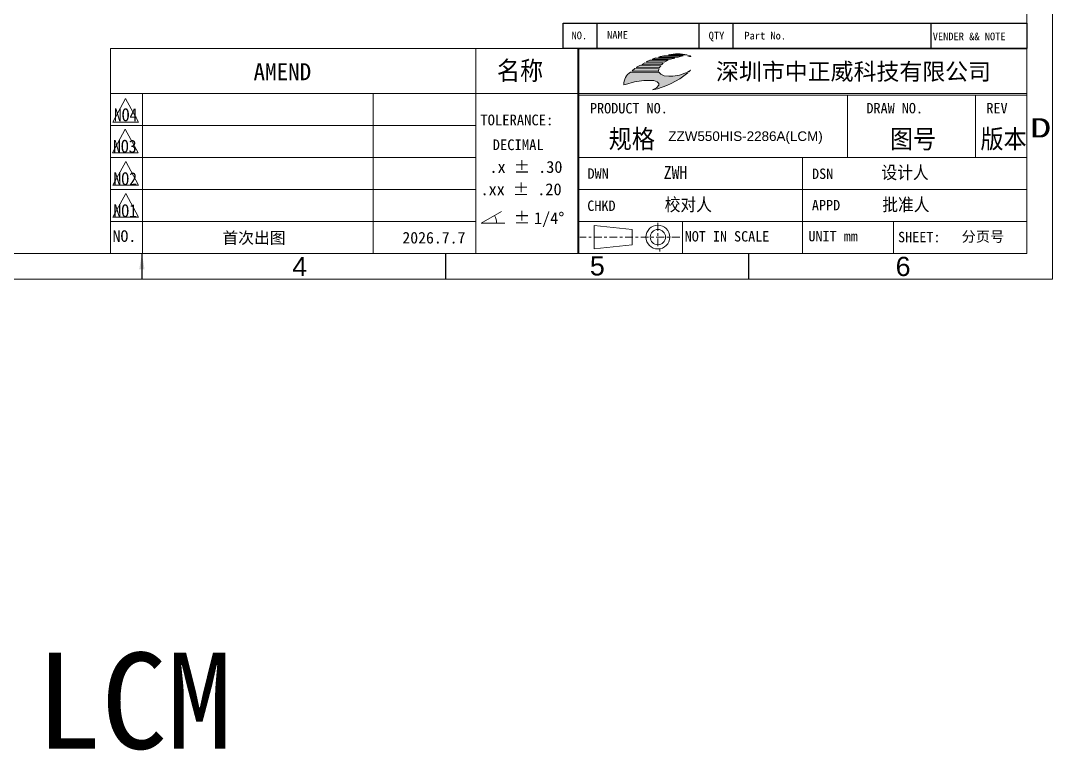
# Model space of a CAD drawing. Header units: inches. Extents: x 4091 to 6273, y -6229 to -5636.
# Drawn here: x 5219 to 5535.7, y -6226.5 to -6002.4 of the extents above; entities that cross this region are included whole.
import ezdxf
from ezdxf.enums import TextEntityAlignment as Align

# ---------------------------------------------------------------- set-up
doc = ezdxf.new("R2010")
doc.units = ezdxf.units.IN
doc.header["$LTSCALE"] = 0.5
doc.header["$MEASUREMENT"] = 0
doc.layers.get('0').update_dxf_attribs({"lineweight": 0})
doc.layers.add('BOM', color=7, linetype='Continuous')
doc.layers.add('OCA', color=7, linetype='Continuous')
doc.layers.add('DIM', color=4, linetype='Continuous', lineweight=0)
doc.layers.add('图框', color=7, linetype='Continuous', lineweight=25)
doc.styles.get("Standard").update_dxf_attribs({"font": ''})
doc.styles.add('STYLE1', font='')
doc.styles.add('TITLE', font='arial.ttf')
doc.styles.add('tooopsys', font='simhei.ttf')
doc.styles.get('Standard').set_extended_font_data('SimSun')
doc.styles.get('STYLE1').set_extended_font_data('SimSun')

# ---------------------------------------------------------------- blocks, each defined once
blk = doc.blocks.new('CAD_BOM')
blk.add_line((86.45, 6), (86.45, 0))
at = {"layer": 'BOM'}
for p, q in [((0, 6), (109.05, 6)), ((0, 0), (0, 6)), ((109.05, 6), (109.05, 0)), ((109.05, 0), (0, 0))]:
    blk.add_line(p, q, dxfattribs=at)
for points in [[(7.92, 6), (7.92, 0)], [(31.92, 6), (31.92, 0)], [(39.92, 6), (39.92, 0)]]:
    blk.add_lwpolyline(points, dxfattribs=at)
at = {"color": 7, "style": 'STYLE1', "width": 0.9}
blk.add_attdef('序号', text='', height=1.8, dxfattribs=at).set_placement((3.77, 3.09), align=Align.MIDDLE)
for tag, p in [('名称', (10.3, 2.31)), ('规格', (42.6, 2.12)), ('BOM描述', (86.92, 1.94))]:
    blk.add_attdef(tag, p, '', height=1.8, dxfattribs=at)
blk.add_attdef('数量', text='', height=1.8, dxfattribs=at).set_placement((36.04, 2.15), align=Align.CENTER)

msp = doc.modelspace()

# ---------------------------------------------------------------- hatches: boundary and pattern name
at = {"layer": 'DIM'}
h = msp.add_hatch(color=30, dxfattribs=at)
h.paths.add_polyline_path([(5414.984, -6018.3693), (5414.9596, -6018.2892), (5406.2425, -6018.2354, 0.27343981), (5404.2078, -6022.1854), (5404.6719, -6022.0507), (5407.4685, -6021.2247), (5410.2842, -6020.7911), (5413.3517, -6020.8509), (5414.4551, -6021.2), (5414.9487, -6021.7098), (5414.9487, -6022.2745), (5414.1623, -6023.0504), (5412.9817, -6023.687, 0.12605754), (5423.7957, -6018.4579), (5423.1789, -6018.4394), (5422.9405, -6018.5493), (5421.2547, -6019.1582), (5419.1752, -6019.4946), (5417.9574, -6019.4946), (5416.5033, -6019.3797), (5415.5049, -6018.8943)])
h.paths.add_polyline_path([(5407.597, -6017.1719), (5406.6897, -6017.8843), (5414.8248, -6018.0027), (5414.9574, -6017.277)])
h.paths.add_polyline_path([(5409.241, -6016.1582), (5408.1037, -6016.7741), (5408.0163, -6016.8428), (5415.0117, -6016.9773), (5415.4834, -6016.2877)])
h.paths.add_polyline_path([(5415.7739, -6015.9787), (5416.2222, -6015.5019), (5410.5748, -6015.436), (5409.7316, -6015.8926)])
h.paths.add_polyline_path([(5412.1053, -6014.5969), (5411.0044, -6015.0971), (5416.5948, -6015.1815), (5417.7982, -6014.5969)])
h.paths.add_polyline_path([(5418.5315, -6014.3272), (5419.8178, -6013.9343), (5414.0264, -6013.9021), (5413.3552, -6014.1044), (5412.8647, -6014.3272)])
h.paths.add_polyline_path([(5420.7762, -6013.6771, -0.00097258), (5420.8187, -6013.6672), (5421.894, -6013.3802), (5422.4252, -6013.2621), (5416.4605, -6013.2621), (5415.3444, -6013.5047), (5414.7724, -6013.6771)])
h.paths.add_polyline_path([(5418.1314, -6012.8989), (5417.8773, -6012.9541), (5423.634, -6012.9636, 0.10827172)])
h.paths.add_polyline_path([(5424.7226, -6013.4636, 0.28493671), (5424.2839, -6013.2621), (5423.6822, -6013.2621), (5424.3361, -6013.4297)])
h.paths.add_polyline_path([(5423.9471, -6018.085), (5423.7998, -6018.1529), (5424.1508, -6018.1521, 0.00582713), (5424.5703, -6017.7751), (5424.6261, -6017.6886)])

# ---------------------------------------------------------------- linework, layer by layer
for p, q in [((5527.866, -6003.1763), (5527.866, -6073.9349)), ((5256.4767, -6024.7702), (5256.4767, -6073.9349))]:
    msp.add_line(p, q)
at = {"color": 7, "linetype": 'Continuous', "const_width": 0.59}
msp.add_lwpolyline([(5390.2047, -6073.9349), (5390.2047, -6011.0041), (5527.866, -6011.0041)], dxfattribs=at)
at = {"color": 7, "linetype": 'Continuous'}
for points in [[(5358.7393, -6011.0041), (5246.6437, -6011.0041)], [(5358.7393, -6024.7702), (5246.6437, -6024.7702)], [(5390.2047, -6024.7702), (5527.866, -6024.7702)], [(5390.2047, -6025.3602), (5527.866, -6025.3602)], [(5472.8015, -6044.4361), (5472.8015, -6025.3602)], [(5512.1332, -6044.4361), (5512.1332, -6025.3602)], [(5358.7393, -6034.6032), (5246.6437, -6034.6032)], [(5358.7393, -6044.4361), (5246.6437, -6044.4361)], [(5390.2047, -6044.4361), (5527.866, -6044.4361)], [(5459.0353, -6073.9349), (5459.0353, -6044.4361)], [(5358.7393, -6054.269), (5246.6437, -6054.269)], [(5390.2047, -6054.269), (5527.866, -6054.269)], [(5358.7393, -6064.102), (5246.6437, -6064.102)], [(5390.2047, -6064.102), (5527.866, -6064.102)], [(5414.6227, -6066.9396), (5414.6227, -6064.5451)], [(5422.1405, -6073.9349), (5422.1405, -6064.102)], [(5486.973, -6073.9349), (5486.973, -6064.102)], [(5414.6227, -6068.5359), (5414.6227, -6067.7378)], [(5390.6227, -6068.9017), (5392.5951, -6068.9017)], [(5393.3933, -6068.9017), (5394.1915, -6068.9017)], [(5394.9896, -6068.9017), (5397.3841, -6068.9017)], [(5398.1822, -6068.9017), (5398.9804, -6068.9017)], [(5399.7786, -6068.9017), (5402.173, -6068.9017)], [(5402.9712, -6068.9017), (5403.7693, -6068.9017)], [(5404.5675, -6068.9017), (5406.962, -6068.9017)], [(5407.7601, -6068.9017), (5408.5583, -6068.9017)], [(5409.3565, -6068.9017), (5411.7509, -6068.9017)], [(5412.5491, -6068.9017), (5413.3472, -6068.9017)], [(5414.1454, -6068.9017), (5416.5399, -6068.9017)], [(5414.6227, -6071.7286), (5414.6227, -6069.3341)], [(5417.338, -6068.9017), (5418.1362, -6068.9017)], [(5418.9343, -6068.9017), (5421.3288, -6068.9017)], [(5527.866, -6073.9349), (5246.6437, -6073.9349)], [(5415.1997, -6073.3249), (5415.1997, -6072.5267)]]:
    msp.add_lwpolyline(points, dxfattribs=at)
for points in [[(5246.6437, -6073.9349), (5246.6437, -6011.0041)], [(5358.7393, -6073.9349), (5358.7393, -6011.0041)], [(5358.7393, -6011.0041), (5390.2047, -6011.0041)], [(5327.2739, -6073.9349), (5327.2739, -6024.7702)], [(5358.7393, -6024.7702), (5390.2047, -6024.7702)]]:
    msp.add_lwpolyline(points)
at = {"color": 1}
for points in [[(5247.3225, -6033.6339), (5255.1889, -6033.6339), (5251.2557, -6026.3575)], [(5247.2194, -6042.9984), (5255.0858, -6042.9984), (5251.1526, -6035.722)], [(5247.3503, -6052.962), (5255.2166, -6052.962), (5251.2835, -6045.6856)], [(5247.3503, -6062.7949), (5255.2166, -6062.7949), (5251.2835, -6055.5186)]]:
    msp.add_lwpolyline(points, close=True, dxfattribs=at)
at = {"linetype": 'Continuous'}
msp.add_lwpolyline([(5367.6193, -6064.6802), (5360.3729, -6064.6802), (5366.6296, -6061.0679)], dxfattribs=at)
msp.add_lwpolyline([(5365.0989, -6064.6802, 0.1316525), (5364.4658, -6062.3172)], format="xyb", dxfattribs=at)
at = {"color": 7, "linetype": 'Continuous'}
msp.add_lwpolyline([(5395.1163, -6072.554), (5395.1163, -6065.3957), (5406.7301, -6066.5567), (5406.7301, -6071.2468)], close=True, dxfattribs=at)
for radius in [3.6523, 2.3451]:
    msp.add_circle((5414.6227, -6068.9017), radius, dxfattribs=at)
at = {"layer": 'DIM', "color": 30}
for p, q in [((5414.0264, -6013.9021), (5413.3552, -6014.1044)), ((5414.0264, -6013.9021), (5419.8178, -6013.9343)), ((5415.3444, -6013.5047), (5414.7724, -6013.6771)), ((5414.7724, -6013.6771), (5420.8187, -6013.6771)), ((5416.4605, -6013.2621), (5415.3444, -6013.5047)), ((5416.4605, -6013.2621), (5422.4252, -6013.2621)), ((5418.1912, -6012.8859), (5417.8773, -6012.9541)), ((5417.8773, -6012.9541), (5423.634, -6012.9636)), ((5420.7815, -6013.6771), (5421.894, -6013.3802)), ((5421.894, -6013.3802), (5422.4252, -6013.2621)), ((5424.3361, -6013.4297), (5423.6822, -6013.2621)), ((5423.6822, -6013.2621), (5424.2839, -6013.2621)), ((5424.3361, -6013.4297), (5424.7226, -6013.4636)), ((5424.803, -6013.5666), (5424.803, -6013.5666)), ((5408.1037, -6016.7741), (5408.0163, -6016.8428)), ((5408.0163, -6016.8428), (5415.0117, -6016.9773)), ((5409.241, -6016.1582), (5408.1037, -6016.7741)), ((5409.241, -6016.1582), (5415.4834, -6016.2877)), ((5410.5748, -6015.436), (5409.7316, -6015.8926)), ((5409.7316, -6015.8926), (5415.7739, -6015.9787)), ((5410.5748, -6015.436), (5416.2222, -6015.5019)), ((5412.1053, -6014.5969), (5411.0044, -6015.0971)), ((5411.0044, -6015.0971), (5416.5948, -6015.1815)), ((5412.1053, -6014.5969), (5417.7982, -6014.5969)), ((5413.3552, -6014.1044), (5412.8647, -6014.3272)), ((5412.8647, -6014.3272), (5418.5315, -6014.3272)), ((5415.4834, -6016.2877), (5415.0117, -6016.9773)), ((5415.7739, -6015.9787), (5416.2222, -6015.5019)), ((5416.5948, -6015.1815), (5417.7982, -6014.5969)), ((5418.5315, -6014.3272), (5419.8178, -6013.9343)), ((5406.2425, -6018.2354), (5406.0711, -6018.37)), ((5406.2425, -6018.2354), (5414.9596, -6018.2892)), ((5407.597, -6017.1719), (5406.6897, -6017.8843)), ((5406.6897, -6017.8843), (5414.8248, -6018.0027)), ((5407.597, -6017.1719), (5414.9574, -6017.277)), ((5414.9574, -6017.277), (5414.8248, -6018.0027)), ((5414.843, -6017.9081), (5414.9574, -6017.277)), ((5414.984, -6018.3693), (5414.9596, -6018.2892)), ((5415.5049, -6018.8943), (5414.984, -6018.3693)), ((5416.5033, -6019.3797), (5415.5049, -6018.8943)), ((5417.9574, -6019.4946), (5416.5033, -6019.3797)), ((5419.1752, -6019.4946), (5417.9574, -6019.4946)), ((5421.2547, -6019.1582), (5419.1752, -6019.4946)), ((5422.9405, -6018.5493), (5421.2547, -6019.1582)), ((5423.1789, -6018.4394), (5422.9405, -6018.5493)), ((5423.1789, -6018.4394), (5423.7957, -6018.4579)), ((5423.9471, -6018.085), (5423.7998, -6018.1529)), ((5423.7998, -6018.1529), (5424.1508, -6018.1521)), ((5424.6261, -6017.6886), (5423.9471, -6018.085)), ((5424.5703, -6017.7751), (5424.6261, -6017.6886)), ((5404.2078, -6022.1854), (5404.6719, -6022.0507)), ((5404.6719, -6022.0507), (5407.4685, -6021.2247)), ((5407.4685, -6021.2247), (5410.2842, -6020.7911)), ((5410.2842, -6020.7911), (5413.3517, -6020.8509)), ((5414.1623, -6023.0504), (5412.9817, -6023.687)), ((5413.3517, -6020.8509), (5414.4551, -6021.2)), ((5414.9487, -6022.2745), (5414.1623, -6023.0504)), ((5414.4551, -6021.2), (5414.9487, -6021.7098)), ((5414.9487, -6021.7098), (5414.9487, -6022.2745))]:
    msp.add_line(p, q, dxfattribs=at)
for centre, radius, start, end in [((5420.735, -6025.4878), 12.8553, 76.967484, 102.844117), ((5423.3462, -6024.5985), 11.2197, 103.019152, 103.24205), ((5424.3408, -6013.7165), 0.4579, 33.52217, 97.138963), ((5408.5665, -6021.9316), 4.3661, 122.160336, 183.33278), ((5408.1832, -5999.9666), 24.2008, 281.43623, 310.174905), ((5408.1832, -5999.9666), 24.2008, 311.284525, 312.61999)]:
    msp.add_arc(centre, radius, start, end, dxfattribs=at)
at = {"layer": '图框', "lineweight": 9}
for points in [[(5535.7106, -5695.4322), (5535.7106, -6081.7796), (4976.7817, -6081.7796), (4976.7817, -5695.4322)], [(5527.866, -6073.9349), (5527.866, -5703.2768), (4984.6263, -5703.2768), (4984.6263, -6073.9349)]]:
    msp.add_lwpolyline(points, close=True, dxfattribs=at)
at = {"layer": '图框', "lineweight": 30}
msp.add_lwpolyline([(5256.2461, -6073.9349), (5256.2461, -6081.7796)], dxfattribs=at)
at = {"layer": '图框'}
for points in [[(5349.4009, -6073.9349), (5349.4009, -6081.7796)], [(5442.5558, -6081.7796), (5442.5558, -6073.9349)]]:
    msp.add_lwpolyline(points, dxfattribs=at)
at = {"layer": '图框', "lineweight": 30}
msp.add_solid([(5255.429, -6078.8378), (5257.0633, -6078.8378), (5256.2461, -6073.9349)], dxfattribs=at)

# ---------------------------------------------------------------- block references
at = {"layer": 'BOM', "lineweight": 0}
ref = msp.add_blockref('CAD_BOM', (5385.5984, -6011.0041), dxfattribs=dict(at, xscale=1.304639085719828, yscale=1.304639085719828, zscale=1.304639085719669))
ref.add_attrib('序号', 'NO.', dxfattribs={"layer": '0', "color": 7, "height": 2.34835, "style": 'STYLE1'}).set_placement((5390.5149, -6006.9713), align=Align.MIDDLE)
ref.add_attrib('名称', 'NAME', (5399.0337, -6007.994), dxfattribs={"layer": '0', "color": 7, "height": 2.34835, "style": 'STYLE1'})
ref.add_attrib('数量', 'QTY', dxfattribs={"layer": '0', "color": 7, "height": 2.34835, "style": 'STYLE1'}).set_placement((5432.6129, -6008.2053), align=Align.CENTER)
ref.add_attrib('规格', 'Part No.', (5441.1815, -6008.2329), dxfattribs={"layer": '0', "color": 7, "height": 2.34835, "style": 'STYLE1'})
ref.add_attrib('BOM描述', 'VENDER && NOTE', (5498.9925, -6008.4738), dxfattribs={"layer": '0', "color": 7, "height": 2.34835, "style": 'STYLE1'})

# ---------------------------------------------------------------- texts
at = {"color": 7, "linetype": 'Continuous'}
for s, height, p in [('AMEND', 5.20088, (5290.5091, -6020.7358)), ('PRODUCT NO.', 3.192631, (5393.7831, -6030.9324)), ('DRAW NO.', 3.19263, (5478.635, -6030.9112)), ('REV', 3.19263, (5515.4639, -6030.9112)), ('DWN', 3.19263, (5393.0279, -6051.0019)), ('DSN', 3.19263, (5461.9415, -6051.0607)), ('APPD', 3.19263, (5461.8886, -6060.6947)), ('NO.', 3.55616, (5247.2525, -6070.378)), ('首次出图', 3.55616, (5280.9497, -6070.9252)), ('2026.7.7', 3.55616, (5336.1939, -6070.8738)), ('NOT IN SCALE', 3.180068, (5422.8658, -6070.2629)), ('UNIT mm', 3.18007, (5460.8243, -6070.2045)), ('SHEET:', 3.19263, (5488.3492, -6070.4929))]:
    msp.add_text(s, height=height, dxfattribs=at).set_placement(p)
at = {"linetype": 'Continuous'}
for s, height, p in [('TOLERANCE:', 3.29379, (5360.123, -6034.5896)), ('DECIMAL', 3.29379, (5363.8974, -6042.205)), ('.x %%p .30', 3.65976, (5362.923, -6049.1955)), ('.xx %%p .20', 3.659762, (5360.1772, -6056.0621)), ('CHKD', 3.19263, (5392.9513, -6060.8757)), ('%%p ', 3.65976, (5370.4102, -6064.8083)), ('1/4%%D', 3.65976, (5376.6042, -6064.9221))]:
    msp.add_text(s, height=height, dxfattribs=at).set_placement(p)
at = {"color": 1, "style": 'STYLE1', "width": 0.9}
for tag, p in [('名称', (5372.3135, -6020.6845)), ('图号', (5492.9384, -6041.6653)), ('版本', (5520.7204, -6041.6653))]:
    msp.add_attdef(tag, text='', height=5.7745, dxfattribs=at).set_placement(p, align=Align.CENTER)
at = {"color": 7, "style": 'STYLE1', "width": 0.9}
for tag, p in [('NO4', (5251.2557, -6033.3428)), ('NO3', (5250.9953, -6042.9984)), ('NO2', (5251.1261, -6052.962)), ('NO1', (5251.1261, -6062.7949))]:
    msp.add_attdef(tag, text='', height=3.9332, dxfattribs=at).set_placement(p, align=Align.CENTER)
at = {"color": 1, "style": 'STYLE1', "width": 0.9}
msp.add_attdef('规格', (5399.5324, -6041.6653), '', height=5.7745, dxfattribs=at)
at = {"style": 'STYLE1', "width": 0.9}
for tag, p in [('ZWH', (5416.4277, -6051.0252)), ('设计人', (5483.247, -6051.0252)), ('批准人', (5483.507, -6060.894))]:
    msp.add_attdef(tag, p, '', height=3.9332, dxfattribs=at)
at = {"color": 7, "style": 'STYLE1', "width": 0.9}
msp.add_attdef('校对人', (5416.7122, -6060.894), '', height=3.9332, dxfattribs=at)
at = {"style": 'STYLE1'}
msp.add_attdef('分页号', (5507.8684, -6070.3393), '', height=3.1926, dxfattribs=at)
at = {"layer": 'DIM', "color": 30, "insert": (5223.7153, -6196.4954), "char_height": 29.53283, "width": 454.343538, "attachment_point": 1, "style": 'STYLE1'}
msp.add_mtext('LCM', dxfattribs=at)
at = {"layer": 'OCA', "color": 3, "attachment_point": 1, "style": 'tooopsys'}
for s, insert, char_height, width in [('深圳市中正威科技有限公司', (5432.4741, -6015.5107), 5.157074, 88.319881), ('{\\fArial|b0|i0|c0|p32;ZZW\\fArial|b0|i0|c238|p32;550\\fArial|b0|i0|c0|p32;H\\fArial|b0|i0|c238|p32;IS\\fArial|b0|i0|c0|p32;-\\fArial|b0|i0|c238|p32;2286\\fArial|b0|i0|c0|p32;A\\fArial|b0|i0|c186|p32;(\\fArial|b0|i0|c0|p32;LCM\\fArial|b0|i0|c186|p32;)}', (5417.8408, -6036.4497), 2.94912, 79.487893)]:
    msp.add_mtext(s, dxfattribs=dict(at, insert=insert, char_height=char_height, width=width))
at = {"layer": '图框', "style": 'TITLE'}
for s, p in [('D', (5528.9813, -6038.3178)), ('D', (5529.3176, -6038.3178)), ('4', (5302.4009, -6080.9017)), ('5', (5393.75, -6080.6883)), ('6', (5487.6087, -6080.8558))]:
    msp.add_text(s, height=5.8835, dxfattribs=at).set_placement(p)

doc.saveas('drawing.dxf')
